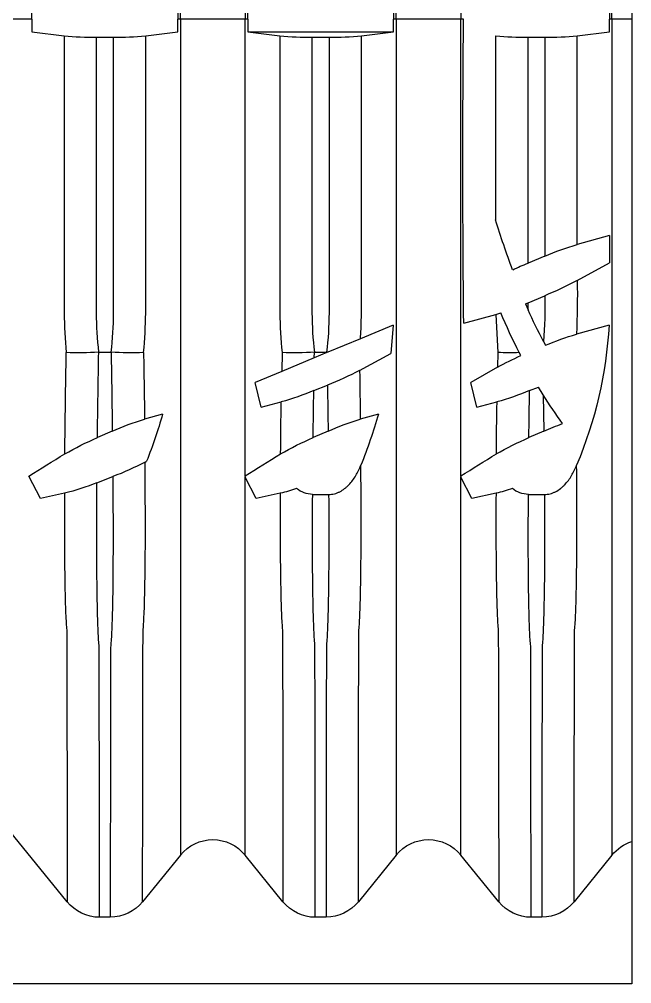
# Model space of a CAD drawing. Header units: millimetres. Extents: x -455371 to 117772, y -78417 to 116564.
# Drawn here: x -26079.5 to -25933, y 53543.6 to 53774 of the extents above; entities that cross this region are included whole.
import ezdxf

# ---------------------------------------------------------------- set-up
doc = ezdxf.new("R2010")
doc.units = ezdxf.units.MM
doc.layers.get('0').update_dxf_attribs({"color": 255})
doc.layers.add('BETON-STOP', color=141, linetype='Continuous')
doc.layers.add('quote', color=5, linetype='Continuous', lineweight=15)

# ---------------------------------------------------------------- blocks, each defined once
blk = doc.blocks.new('Bs H50 tacca 4')
at = {"layer": 'BETON-STOP'}
for p, q in [((19692.858, 10055.839), (19675.579, 10055.839)), ((19692.858, 10009.839), (19692.858, 10055.839)), ((19680.411, 10054.254), (19680.156, 10054.254)), ((19685.561, 10054.254), (19685.306, 10054.254)), ((19690.711, 10054.254), (19690.456, 10054.254)), ((19679.383, 10053.884), (19678.008, 10052.189)), ((19682.085, 10052.772), (19681.184, 10053.884)), ((19684.533, 10053.884), (19683.631, 10052.772)), ((19687.235, 10052.772), (19686.334, 10053.884)), ((19689.683, 10053.884), (19688.781, 10052.772)), ((19692.385, 10052.772), (19691.484, 10053.884)), ((19678.745, 10044.27), (19678.47, 10043.734)), ((19679.319, 10044.143), (19678.745, 10044.27)), ((19683.895, 10044.27), (19683.631, 10043.755)), ((19684.469, 10044.143), (19683.895, 10044.27)), ((19685.243, 10044.17), (19685.624, 10044.17)), ((19689.045, 10044.27), (19688.781, 10043.755)), ((19689.619, 10044.143), (19689.045, 10044.27)), ((19690.393, 10044.17), (19690.774, 10044.17)), ((19680.094, 10043.891), (19680.471, 10043.744)), ((19683.62, 10043.734), (19683.631, 10043.755)), ((19683.631, 10043.728), (19683.62, 10043.734)), ((19688.77, 10043.734), (19688.781, 10043.755)), ((19688.781, 10043.728), (19688.77, 10043.734)), ((19681.242, 10043.4), (19681.279, 10043.38)), ((19680.46, 10042.661), (19680.105, 10042.815)), ((19685.61, 10042.661), (19685.255, 10042.815)), ((19690.76, 10042.661), (19690.405, 10042.815)), ((19690.748, 10041.794), (19690.76, 10042.661)), ((19681.661, 10042.253), (19681.23, 10042.373)), ((19686.811, 10042.253), (19686.38, 10042.373)), ((19684.01, 10042.089), (19683.87, 10041.498)), ((19684.01, 10042.089), (19684.492, 10041.964)), ((19689.16, 10042.089), (19689.02, 10041.498)), ((19689.16, 10042.089), (19689.642, 10041.964)), ((19685.27, 10041.694), (19685.595, 10041.563)), ((19690.42, 10041.694), (19690.634, 10041.608)), ((19690.748, 10041.794), (19690.634, 10041.608)), ((19684.504, 10041.235), (19683.87, 10041.498)), ((19689.655, 10041.136), (19689.02, 10041.498)), ((19684.511, 10040.787), (19684.504, 10041.235)), ((19685.282, 10040.913), (19684.504, 10041.235)), ((19686.363, 10041.212), (19687.111, 10040.805)), ((19689.661, 10040.787), (19689.655, 10041.136)), ((19685.282, 10040.913), (19685.285, 10040.779)), ((19685.582, 10040.789), (19685.282, 10040.913)), ((19680.135, 10040.779), (19680.142, 10040.779)), ((19680.142, 10040.779), (19680.425, 10040.779)), ((19680.425, 10040.779), (19680.432, 10040.779)), ((19685.285, 10040.779), (19685.292, 10040.779)), ((19685.292, 10040.779), (19685.575, 10040.779)), ((19685.575, 10040.779), (19685.582, 10040.779)), ((19685.582, 10040.779), (19685.582, 10040.789)), ((19685.603, 10040.78), (19685.582, 10040.789)), ((19685.603, 10040.78), (19685.582, 10040.779)), ((19686.383, 10040.457), (19685.603, 10040.78)), ((19687.166, 10040.132), (19687.111, 10040.805)), ((19689.611, 10039.876), (19689.661, 10040.787)), ((19690.212, 10040.86), (19690.175, 10040.789)), ((19687.166, 10040.132), (19686.383, 10040.457)), ((19690.751, 10040.522), (19690.799, 10040.613)), ((19692.316, 10040.132), (19691.54, 10040.348)), ((19688.849, 10040.085), (19689.611, 10039.876)), ((19689.611, 10039.876), (19689.732, 10039.839)), ((19690.319, 10039.624), (19690.383, 10039.766)), ((19690.383, 10039.766), (19690.383, 10039.597)), ((19690.319, 10039.624), (19690.383, 10039.597)), ((19690.383, 10039.597), (19690.784, 10039.431)), ((19691.557, 10039.07), (19692.324, 10038.645)), ((19690.383, 10038.652), (19690.383, 10033.275)), ((19690.784, 10038.486), (19690.383, 10038.652)), ((19692.324, 10037.996), (19692.324, 10038.645)), ((19690.784, 10033.275), (19690.784, 10038.486)), ((19692.324, 10037.996), (19691.557, 10038.208)), ((19678.543, 10033.139), (19679.31, 10033.237)), ((19678.543, 10032.839), (19678.543, 10033.139)), ((19680.484, 10033.275), (19680.083, 10033.275)), ((19681.257, 10033.237), (19682.024, 10033.139)), ((19682.024, 10033.139), (19682.024, 10032.839)), ((19683.693, 10033.139), (19684.46, 10033.237)), ((19683.693, 10032.839), (19683.693, 10033.139)), ((19683.693, 10033.139), (19687.174, 10033.139)), ((19685.634, 10033.275), (19685.233, 10033.275)), ((19686.407, 10033.237), (19687.174, 10033.139)), ((19687.174, 10033.139), (19687.174, 10032.839)), ((19690.784, 10033.275), (19690.383, 10033.275)), ((19691.557, 10033.237), (19692.324, 10033.139)), ((19692.324, 10033.139), (19692.324, 10032.839)), ((19678.543, 10032.839), (19678.008, 10032.839)), ((19678.543, 10032.839), (19678.543, 10032.539)), ((19682.085, 10032.839), (19682.024, 10032.839)), ((19682.024, 10032.539), (19682.024, 10032.839)), ((19683.631, 10032.839), (19682.085, 10032.839)), ((19683.693, 10032.839), (19683.631, 10032.839)), ((19683.693, 10032.839), (19683.693, 10032.539)), ((19687.235, 10032.839), (19687.174, 10032.839)), ((19687.174, 10032.539), (19687.174, 10032.839)), ((19688.781, 10032.839), (19687.235, 10032.839)), ((19688.843, 10032.839), (19688.781, 10032.839)), ((19692.385, 10032.839), (19692.324, 10032.839)), ((19692.324, 10032.539), (19692.324, 10032.839)), ((19692.858, 10032.839), (19692.385, 10032.839))]:
    blk.add_line(p, q, dxfattribs=at)
for centre, radius, start, end in [((19680.157, 10053.259), 0.995, 90.0853, 141.0771), ((19680.409, 10053.258), 0.996, 38.931, 89.9066), ((19685.307, 10053.259), 0.995, 90.0853, 141.0771), ((19685.559, 10053.258), 0.996, 38.931, 89.9066), ((19690.457, 10053.259), 0.995, 90.0853, 141.0771), ((19690.709, 10053.258), 0.996, 38.931, 89.9066), ((19682.858, 10053.395), 0.992, 218.8507, 321.1493), ((19688.008, 10053.395), 0.992, 218.8507, 321.1493), ((19693.158, 10053.395), 0.992, 218.8507, 252.4043), ((19677.802, 10038.174), 6.159, 68.148, 75.7364), ((19683.423, 10039.817), 4.451, 71.1754, 76.4034), ((19685.256, 10043.537), 0.633, 91.2639, 128.8863), ((19688.573, 10039.817), 4.451, 71.1754, 76.4034), ((19690.406, 10043.537), 0.633, 91.2639, 128.8863), ((19698.453, 10075.039), 37.139, 237.4487, 239.0025), ((19677.832, 10036.81), 7.42, 62.6401, 69.1643), ((19703.713, 10075.219), 37.349, 237.473, 238.9994), ((19708.863, 10075.219), 37.349, 237.473, 238.9994), ((19674.405, 10038.676), 12.912, 16.0869, 21.8067), ((19682.218, 10039.553), 10.115, 3.2828, 22.796), ((20031.969, 10047.023), 352.663, 180.62038, 181.0131), ((19682.961, 10049.505), 7.274, 240.0223, 246.8784), ((19669.39, 10038.719), 12.77, 16.0673, 21.4049), ((19925.582, 10045.627), 241.117, 180.57577, 180.87046), ((19688.111, 10049.505), 7.274, 240.0223, 246.8784), ((19930.732, 10045.627), 241.117, 180.57577, 180.87046), ((19693.261, 10049.505), 7.274, 240.0223, 246.8784), ((20098.832, 10047.984), 418.759, 180.70721, 180.98586), ((20008.511, 10046.687), 323.28, 180.68628, 180.88504), ((20013.661, 10046.687), 323.28, 180.68628, 180.88504), ((19237.634, 10048.361), 442.863, 359.01905, 359.26254), ((19683.074, 10048.493), 6.392, 245.8601, 253.2339), ((19336.282, 10047.052), 349.356, 359.09979, 359.2798), ((19688.224, 10048.493), 6.392, 245.8601, 253.2339), ((19694.279, 10050.745), 8.817, 246.4812, 249.6136), ((19111.745, 10050.432), 569.543, 359.02971, 359.18931), ((19250.396, 10048.421), 436.026, 359.05265, 359.20533), ((19701.177, 10035.322), 12.274, 144.3188, 148.1761), ((19682.612, 10035.294), 6.93, 67.4443, 74.2569), ((19687.762, 10035.294), 6.93, 67.4443, 74.2569), ((19682.588, 10033.981), 8.157, 62.4371, 68.3733), ((19693.121, 10047.441), 7.195, 241.1997, 246.1501), ((19679.654, 10031.86), 8.932, 86.9126, 91.8782), ((19680.913, 10031.86), 8.932, 88.1218, 93.0874), ((19684.804, 10031.86), 8.932, 86.9126, 91.8782), ((19689.941, 10033.676), 7.116, 88.1178, 92.2569), ((19703.083, 10034.189), 14.498, 152.9216, 157.0622), ((19705.558, 10032.839), 16.682, 152.577, 155.463), ((19679.604, 10039.643), 11.182, 358.9164, 4.5085), ((19693.586, 10047.229), 7.179, 247.1514, 253.4401), ((19671.171, 10039.447), 20.389, 358.9401, 2.5327), ((20065.034, 10036.159), 376.206, 179.4021, 180.50569), ((19687.603, 10031.628), 8.426, 62.0178, 67.8232), ((19705.558, 10032.839), 16.65, 158.9776, 163.305), ((19694.484, 10048.562), 10.725, 245.3846, 247.52), ((19693.647, 10045.218), 7.315, 246.961, 253.3986), ((19680.019, 10026.768), 6.508, 89.4367, 96.2533), ((19680.536, 10026.53), 6.746, 83.8671, 90.4429), ((19685.169, 10026.768), 6.508, 89.4367, 96.2533), ((19685.686, 10026.53), 6.746, 83.8671, 90.4429), ((19690.319, 10026.768), 6.508, 89.4367, 96.2533), ((19690.836, 10026.53), 6.746, 83.8671, 90.4429)]:
    blk.add_arc(centre, radius, start, end, dxfattribs=at)
for points, knots in [([(19680.156, 10054.254), (19680.156, 10052.992), (19680.153, 10051.728), (19680.15, 10049.831), (19680.149, 10049.199), (19680.148, 10048.408), (19680.147, 10048.25), (19680.147, 10048.013), (19680.147, 10047.934), (19680.147, 10047.816), (19680.146, 10047.779), (19680.136, 10047.678), (19680.132, 10047.617), (19680.125, 10047.472), (19680.121, 10047.389), (19680.114, 10047.199), (19680.11, 10047.092), (19680.101, 10046.74), (19680.097, 10046.467), (19680.092, 10046.001), (19680.091, 10045.837), (19680.09, 10045.488), (19680.089, 10045.304), (19680.09, 10044.732), (19680.091, 10044.325), (19680.094, 10043.891)], [0, 0, 0, 0, 0.5, 0.5, 0.75, 0.75, 0.8125, 0.8125, 0.84375, 0.84375, 0.859375, 0.859375, 0.875, 0.875, 0.890625, 0.890625, 0.90625, 0.90625, 0.9375, 0.9375, 0.953125, 0.953125, 0.96875, 0.96875, 1, 1, 1, 1]), ([(19680.471, 10043.744), (19680.475, 10044.19), (19680.477, 10044.608), (19680.478, 10045.385), (19680.476, 10045.748), (19680.471, 10046.391), (19680.467, 10046.672), (19680.458, 10047.036), (19680.455, 10047.148), (19680.447, 10047.348), (19680.444, 10047.436), (19680.436, 10047.588), (19680.432, 10047.653), (19680.425, 10047.734), (19680.422, 10047.758), (19680.42, 10047.8), (19680.42, 10047.819), (19680.42, 10047.918), (19680.42, 10047.998), (19680.42, 10048.235), (19680.419, 10048.394), (19680.417, 10049.186), (19680.417, 10049.82), (19680.413, 10051.722), (19680.411, 10052.989), (19680.411, 10054.254)], [0, 0, 0, 0, 0.03125, 0.03125, 0.0625, 0.0625, 0.09375, 0.09375, 0.109375, 0.109375, 0.125, 0.125, 0.140625, 0.140625, 0.148437, 0.148437, 0.15625, 0.15625, 0.1875, 0.1875, 0.25, 0.25, 0.5, 0.5, 1, 1, 1, 1]), ([(19685.306, 10054.254), (19685.306, 10053.001), (19685.303, 10051.745), (19685.3, 10049.861), (19685.299, 10049.233), (19685.298, 10048.448), (19685.297, 10048.291), (19685.297, 10048.056), (19685.297, 10047.977), (19685.297, 10047.859), (19685.298, 10047.822), (19685.294, 10047.739), (19685.287, 10047.685), (19685.275, 10047.495), (19685.268, 10047.326), (19685.258, 10047.001), (19685.255, 10046.882), (19685.25, 10046.625), (19685.247, 10046.488), (19685.242, 10046.048), (19685.24, 10045.717), (19685.239, 10044.983), (19685.24, 10044.59), (19685.243, 10044.17)], [0, 0, 0, 0, 0.5, 0.5, 0.75, 0.75, 0.8125, 0.8125, 0.84375, 0.84375, 0.859375, 0.859375, 0.875, 0.875, 0.90625, 0.90625, 0.921875, 0.921875, 0.9375, 0.9375, 0.96875, 0.96875, 1, 1, 1, 1]), ([(19685.624, 10044.17), (19685.627, 10044.593), (19685.628, 10044.988), (19685.627, 10045.538), (19685.626, 10045.715), (19685.624, 10046.048), (19685.623, 10046.205), (19685.617, 10046.646), (19685.612, 10046.902), (19685.602, 10047.227), (19685.598, 10047.324), (19685.591, 10047.495), (19685.587, 10047.568), (19685.579, 10047.694), (19685.572, 10047.746), (19685.569, 10047.827), (19685.57, 10047.865), (19685.57, 10047.983), (19685.57, 10048.061), (19685.569, 10048.296), (19685.569, 10048.453), (19685.567, 10049.238), (19685.566, 10049.865), (19685.563, 10051.747), (19685.561, 10053.002), (19685.561, 10054.254)], [0, 0, 0, 0, 0.03125, 0.03125, 0.046875, 0.046875, 0.0625, 0.0625, 0.09375, 0.09375, 0.109375, 0.109375, 0.125, 0.125, 0.140625, 0.140625, 0.15625, 0.15625, 0.1875, 0.1875, 0.25, 0.25, 0.5, 0.5, 1, 1, 1, 1]), ([(19690.456, 10054.254), (19690.456, 10053.001), (19690.453, 10051.745), (19690.45, 10049.861), (19690.449, 10049.233), (19690.448, 10048.448), (19690.447, 10048.291), (19690.447, 10048.056), (19690.447, 10047.977), (19690.447, 10047.859), (19690.448, 10047.822), (19690.444, 10047.739), (19690.437, 10047.685), (19690.425, 10047.495), (19690.418, 10047.326), (19690.408, 10047.001), (19690.405, 10046.882), (19690.4, 10046.625), (19690.397, 10046.488), (19690.392, 10046.048), (19690.39, 10045.717), (19690.389, 10044.983), (19690.39, 10044.59), (19690.393, 10044.17)], [0, 0, 0, 0, 0.5, 0.5, 0.75, 0.75, 0.8125, 0.8125, 0.84375, 0.84375, 0.859375, 0.859375, 0.875, 0.875, 0.90625, 0.90625, 0.921875, 0.921875, 0.9375, 0.9375, 0.96875, 0.96875, 1, 1, 1, 1]), ([(19690.774, 10044.17), (19690.777, 10044.593), (19690.778, 10044.988), (19690.777, 10045.538), (19690.776, 10045.715), (19690.774, 10046.048), (19690.773, 10046.205), (19690.767, 10046.646), (19690.762, 10046.902), (19690.752, 10047.227), (19690.748, 10047.324), (19690.741, 10047.495), (19690.737, 10047.568), (19690.729, 10047.694), (19690.722, 10047.746), (19690.719, 10047.827), (19690.72, 10047.865), (19690.72, 10047.983), (19690.72, 10048.061), (19690.719, 10048.296), (19690.719, 10048.453), (19690.717, 10049.238), (19690.716, 10049.865), (19690.713, 10051.747), (19690.711, 10053.002), (19690.711, 10054.254)], [0, 0, 0, 0, 0.03125, 0.03125, 0.046875, 0.046875, 0.0625, 0.0625, 0.09375, 0.09375, 0.109375, 0.109375, 0.125, 0.125, 0.140625, 0.140625, 0.15625, 0.15625, 0.1875, 0.1875, 0.25, 0.25, 0.5, 0.5, 1, 1, 1, 1]), ([(19679.319, 10044.143), (19679.317, 10044.552), (19679.317, 10044.933), (19679.318, 10045.461), (19679.319, 10045.628), (19679.322, 10045.942), (19679.324, 10046.089), (19679.328, 10046.363), (19679.331, 10046.49), (19679.337, 10046.725), (19679.34, 10046.833), (19679.351, 10047.122), (19679.358, 10047.265), (19679.37, 10047.391), (19679.373, 10047.413), (19679.374, 10047.453), (19679.374, 10047.472), (19679.374, 10047.53), (19679.374, 10047.569), (19679.374, 10047.685), (19679.374, 10047.763), (19679.375, 10047.995), (19679.375, 10048.15), (19679.377, 10048.925), (19679.377, 10049.546), (19679.381, 10051.406), (19679.383, 10052.646), (19679.383, 10053.884)], [0, 0, 0, 0, 0.03125, 0.03125, 0.046875, 0.046875, 0.0625, 0.0625, 0.078125, 0.078125, 0.09375, 0.09375, 0.125, 0.125, 0.132813, 0.132813, 0.140625, 0.140625, 0.15625, 0.15625, 0.1875, 0.1875, 0.25, 0.25, 0.5, 0.5, 1, 1, 1, 1]), ([(19681.184, 10053.884), (19681.184, 10052.621), (19681.186, 10051.355), (19681.189, 10049.456), (19681.19, 10048.823), (19681.192, 10048.032), (19681.192, 10047.873), (19681.193, 10047.636), (19681.193, 10047.557), (19681.193, 10047.458), (19681.192, 10047.439), (19681.195, 10047.396), (19681.199, 10047.372), (19681.206, 10047.291), (19681.21, 10047.226), (19681.217, 10047.074), (19681.221, 10046.986), (19681.228, 10046.787), (19681.231, 10046.675), (19681.24, 10046.311), (19681.244, 10046.03), (19681.248, 10045.552), (19681.249, 10045.383), (19681.25, 10045.025), (19681.25, 10044.837), (19681.248, 10044.255), (19681.246, 10043.84), (19681.242, 10043.4)], [0, 0, 0, 0, 0.5, 0.5, 0.75, 0.75, 0.8125, 0.8125, 0.84375, 0.84375, 0.851563, 0.851563, 0.859375, 0.859375, 0.875, 0.875, 0.890625, 0.890625, 0.90625, 0.90625, 0.9375, 0.9375, 0.953125, 0.953125, 0.96875, 0.96875, 1, 1, 1, 1]), ([(19684.469, 10044.143), (19684.467, 10044.552), (19684.467, 10044.933), (19684.468, 10045.461), (19684.469, 10045.628), (19684.472, 10045.942), (19684.474, 10046.089), (19684.478, 10046.363), (19684.481, 10046.49), (19684.487, 10046.725), (19684.49, 10046.833), (19684.501, 10047.122), (19684.508, 10047.265), (19684.52, 10047.391), (19684.523, 10047.413), (19684.524, 10047.453), (19684.524, 10047.472), (19684.524, 10047.53), (19684.524, 10047.569), (19684.524, 10047.685), (19684.524, 10047.763), (19684.525, 10047.995), (19684.525, 10048.15), (19684.527, 10048.925), (19684.527, 10049.546), (19684.531, 10051.406), (19684.533, 10052.646), (19684.533, 10053.884)], [0, 0, 0, 0, 0.03125, 0.03125, 0.046875, 0.046875, 0.0625, 0.0625, 0.078125, 0.078125, 0.09375, 0.09375, 0.125, 0.125, 0.132812, 0.132812, 0.140625, 0.140625, 0.15625, 0.15625, 0.1875, 0.1875, 0.25, 0.25, 0.5, 0.5, 1, 1, 1, 1]), ([(19686.334, 10053.884), (19686.334, 10052.623), (19686.336, 10051.359), (19686.339, 10049.464), (19686.34, 10048.832), (19686.342, 10048.042), (19686.342, 10047.884), (19686.343, 10047.647), (19686.343, 10047.568), (19686.343, 10047.469), (19686.343, 10047.45), (19686.344, 10047.409), (19686.347, 10047.386), (19686.355, 10047.308), (19686.359, 10047.246), (19686.366, 10047.098), (19686.37, 10047.012), (19686.377, 10046.819), (19686.38, 10046.709), (19686.389, 10046.352), (19686.393, 10046.075), (19686.397, 10045.603), (19686.398, 10045.436), (19686.399, 10045.084), (19686.4, 10044.897), (19686.399, 10044.32), (19686.397, 10043.909), (19686.393, 10043.472)], [0, 0, 0, 0, 0.5, 0.5, 0.75, 0.75, 0.8125, 0.8125, 0.84375, 0.84375, 0.851563, 0.851563, 0.859375, 0.859375, 0.875, 0.875, 0.890625, 0.890625, 0.90625, 0.90625, 0.9375, 0.9375, 0.953125, 0.953125, 0.96875, 0.96875, 1, 1, 1, 1]), ([(19689.619, 10044.143), (19689.617, 10044.552), (19689.617, 10044.933), (19689.618, 10045.461), (19689.619, 10045.628), (19689.622, 10045.942), (19689.624, 10046.089), (19689.628, 10046.363), (19689.631, 10046.49), (19689.637, 10046.725), (19689.64, 10046.833), (19689.651, 10047.122), (19689.658, 10047.265), (19689.67, 10047.391), (19689.673, 10047.413), (19689.674, 10047.453), (19689.674, 10047.472), (19689.674, 10047.53), (19689.674, 10047.569), (19689.674, 10047.685), (19689.674, 10047.763), (19689.675, 10047.995), (19689.675, 10048.15), (19689.677, 10048.925), (19689.677, 10049.546), (19689.681, 10051.406), (19689.683, 10052.646), (19689.683, 10053.884)], [0, 0, 0, 0, 0.03125, 0.03125, 0.046875, 0.046875, 0.0625, 0.0625, 0.078125, 0.078125, 0.09375, 0.09375, 0.125, 0.125, 0.132813, 0.132813, 0.140625, 0.140625, 0.15625, 0.15625, 0.1875, 0.1875, 0.25, 0.25, 0.5, 0.5, 1, 1, 1, 1]), ([(19691.484, 10053.884), (19691.484, 10052.623), (19691.486, 10051.359), (19691.489, 10049.464), (19691.49, 10048.832), (19691.492, 10048.042), (19691.492, 10047.884), (19691.493, 10047.647), (19691.493, 10047.568), (19691.493, 10047.469), (19691.493, 10047.45), (19691.494, 10047.409), (19691.497, 10047.386), (19691.505, 10047.308), (19691.509, 10047.246), (19691.516, 10047.098), (19691.52, 10047.012), (19691.527, 10046.819), (19691.53, 10046.709), (19691.539, 10046.352), (19691.543, 10046.075), (19691.547, 10045.603), (19691.548, 10045.436), (19691.549, 10045.084), (19691.55, 10044.897), (19691.549, 10044.32), (19691.547, 10043.909), (19691.543, 10043.472)], [0, 0, 0, 0, 0.5, 0.5, 0.75, 0.75, 0.8125, 0.8125, 0.84375, 0.84375, 0.851562, 0.851562, 0.859375, 0.859375, 0.875, 0.875, 0.890625, 0.890625, 0.90625, 0.90625, 0.9375, 0.9375, 0.953125, 0.953125, 0.96875, 0.96875, 1, 1, 1, 1]), ([(19682.085, 10032.839), (19682.085, 10034.04), (19682.085, 10035.241), (19682.085, 10037.042), (19682.085, 10037.643), (19682.085, 10038.544), (19682.085, 10038.844), (19682.085, 10039.294), (19682.085, 10039.444), (19682.085, 10039.745), (19682.085, 10039.895), (19682.086, 10040.345), (19682.086, 10040.645), (19682.086, 10041.244), (19682.086, 10041.538), (19682.086, 10042.11), (19682.086, 10042.388), (19682.086, 10042.932), (19682.086, 10043.198), (19682.086, 10043.952), (19682.086, 10044.404), (19682.086, 10045.199), (19682.086, 10045.526), (19682.086, 10045.911), (19682.086, 10046.021), (19682.086, 10046.2), (19682.085, 10046.27), (19682.085, 10046.369), (19682.085, 10046.413), (19682.085, 10046.507), (19682.085, 10046.554), (19682.085, 10046.788), (19682.085, 10046.974), (19682.085, 10047.535), (19682.085, 10047.909), (19682.085, 10049.78), (19682.085, 10051.276), (19682.085, 10052.772)], [0, 0, 0, 0, 0.0625, 0.0625, 0.09375, 0.09375, 0.109375, 0.109375, 0.117188, 0.117188, 0.125, 0.125, 0.140625, 0.140625, 0.15625, 0.15625, 0.171875, 0.171875, 0.1875, 0.1875, 0.21875, 0.21875, 0.25, 0.25, 0.265625, 0.265625, 0.28125, 0.28125, 0.296875, 0.296875, 0.3125, 0.3125, 0.375, 0.375, 0.5, 0.5, 1, 1, 1, 1]), ([(19683.631, 10052.772), (19683.631, 10051.565), (19683.631, 10050.357), (19683.631, 10048.546), (19683.631, 10047.942), (19683.631, 10047.036), (19683.631, 10046.735), (19683.631, 10046.395), (19683.631, 10046.359), (19683.631, 10046.279), (19683.631, 10046.225), (19683.631, 10046.027), (19683.631, 10045.848), (19683.63, 10045.395), (19683.63, 10045.117), (19683.631, 10044.492), (19683.631, 10044.143), (19683.631, 10043.755)], [0, 0, 0, 0, 0.5, 0.5, 0.75, 0.75, 0.875, 0.875, 0.890625, 0.890625, 0.90625, 0.90625, 0.9375, 0.9375, 0.96875, 0.96875, 1, 1, 1, 1]), ([(19687.235, 10032.839), (19687.235, 10034.04), (19687.235, 10035.241), (19687.235, 10037.042), (19687.235, 10037.643), (19687.235, 10038.544), (19687.235, 10038.844), (19687.235, 10039.294), (19687.235, 10039.444), (19687.235, 10039.745), (19687.235, 10039.895), (19687.236, 10040.345), (19687.236, 10040.645), (19687.236, 10041.244), (19687.236, 10041.538), (19687.236, 10042.11), (19687.236, 10042.388), (19687.236, 10042.932), (19687.236, 10043.198), (19687.236, 10043.952), (19687.236, 10044.404), (19687.236, 10045.199), (19687.236, 10045.526), (19687.236, 10045.911), (19687.236, 10046.021), (19687.236, 10046.2), (19687.235, 10046.27), (19687.235, 10046.369), (19687.235, 10046.413), (19687.235, 10046.507), (19687.235, 10046.554), (19687.235, 10046.788), (19687.235, 10046.974), (19687.235, 10047.535), (19687.235, 10047.909), (19687.235, 10049.78), (19687.235, 10051.276), (19687.235, 10052.772)], [0, 0, 0, 0, 0.0625, 0.0625, 0.09375, 0.09375, 0.109375, 0.109375, 0.117187, 0.117187, 0.125, 0.125, 0.140625, 0.140625, 0.15625, 0.15625, 0.171875, 0.171875, 0.1875, 0.1875, 0.21875, 0.21875, 0.25, 0.25, 0.265625, 0.265625, 0.28125, 0.28125, 0.296875, 0.296875, 0.3125, 0.3125, 0.375, 0.375, 0.5, 0.5, 1, 1, 1, 1]), ([(19688.781, 10052.772), (19688.781, 10051.565), (19688.781, 10050.357), (19688.781, 10048.546), (19688.781, 10047.942), (19688.781, 10047.036), (19688.781, 10046.735), (19688.781, 10046.395), (19688.781, 10046.359), (19688.781, 10046.279), (19688.781, 10046.225), (19688.781, 10046.027), (19688.781, 10045.848), (19688.78, 10045.395), (19688.78, 10045.117), (19688.781, 10044.492), (19688.781, 10044.143), (19688.781, 10043.755)], [0, 0, 0, 0, 0.5, 0.5, 0.75, 0.75, 0.875, 0.875, 0.890625, 0.890625, 0.90625, 0.90625, 0.9375, 0.9375, 0.96875, 0.96875, 1, 1, 1, 1]), ([(19692.385, 10032.839), (19692.385, 10034.04), (19692.385, 10035.241), (19692.385, 10037.042), (19692.385, 10037.643), (19692.385, 10038.544), (19692.385, 10038.844), (19692.385, 10039.294), (19692.385, 10039.444), (19692.385, 10039.745), (19692.385, 10039.895), (19692.386, 10040.345), (19692.386, 10040.645), (19692.386, 10041.244), (19692.386, 10041.538), (19692.386, 10042.11), (19692.386, 10042.388), (19692.386, 10042.932), (19692.386, 10043.198), (19692.386, 10043.952), (19692.386, 10044.404), (19692.386, 10045.199), (19692.386, 10045.526), (19692.386, 10045.911), (19692.386, 10046.021), (19692.386, 10046.2), (19692.385, 10046.27), (19692.385, 10046.369), (19692.385, 10046.413), (19692.385, 10046.507), (19692.385, 10046.554), (19692.385, 10046.788), (19692.385, 10046.974), (19692.385, 10047.535), (19692.385, 10047.909), (19692.385, 10049.78), (19692.385, 10051.276), (19692.385, 10052.772)], [0, 0, 0, 0, 0.0625, 0.0625, 0.09375, 0.09375, 0.109375, 0.109375, 0.117188, 0.117188, 0.125, 0.125, 0.140625, 0.140625, 0.15625, 0.15625, 0.171875, 0.171875, 0.1875, 0.1875, 0.21875, 0.21875, 0.25, 0.25, 0.265625, 0.265625, 0.28125, 0.28125, 0.296875, 0.296875, 0.3125, 0.3125, 0.375, 0.375, 0.5, 0.5, 1, 1, 1, 1]), ([(19685.624, 10044.17), (19685.671, 10044.17), (19685.716, 10044.164), (19685.782, 10044.148), (19685.804, 10044.141), (19685.847, 10044.125), (19685.869, 10044.115), (19685.93, 10044.084), (19685.969, 10044.059), (19686.024, 10044.018), (19686.041, 10044.003), (19686.076, 10043.972), (19686.092, 10043.956), (19686.171, 10043.873), (19686.225, 10043.799), (19686.319, 10043.641), (19686.359, 10043.558), (19686.393, 10043.472)], [0, 0, 0, 0, 0.125, 0.125, 0.1875, 0.1875, 0.25, 0.25, 0.375, 0.375, 0.4375, 0.4375, 0.5, 0.5, 0.75, 0.75, 1, 1, 1, 1]), ([(19690.774, 10044.17), (19690.821, 10044.17), (19690.866, 10044.164), (19690.932, 10044.148), (19690.954, 10044.141), (19690.997, 10044.125), (19691.019, 10044.115), (19691.08, 10044.084), (19691.119, 10044.059), (19691.174, 10044.018), (19691.191, 10044.003), (19691.226, 10043.972), (19691.242, 10043.956), (19691.321, 10043.873), (19691.375, 10043.799), (19691.469, 10043.641), (19691.509, 10043.558), (19691.543, 10043.472)], [0, 0, 0, 0, 0.125, 0.125, 0.1875, 0.1875, 0.25, 0.25, 0.375, 0.375, 0.4375, 0.4375, 0.5, 0.5, 0.75, 0.75, 1, 1, 1, 1]), ([(19683.631, 10043.728), (19683.631, 10043.351), (19683.631, 10042.952), (19683.63, 10042.322), (19683.63, 10042.106), (19683.63, 10041.663), (19683.63, 10041.437), (19683.631, 10040.758), (19683.631, 10040.298), (19683.631, 10039.6), (19683.631, 10039.367), (19683.631, 10038.9), (19683.631, 10038.667), (19683.631, 10036.569), (19683.631, 10034.704), (19683.631, 10032.839)], [0, 0, 0, 0, 0.125, 0.125, 0.1875, 0.1875, 0.25, 0.25, 0.375, 0.375, 0.4375, 0.4375, 0.5, 0.5, 1, 1, 1, 1]), ([(19688.781, 10043.728), (19688.781, 10043.351), (19688.781, 10042.952), (19688.78, 10042.322), (19688.78, 10042.106), (19688.78, 10041.663), (19688.78, 10041.437), (19688.781, 10040.758), (19688.781, 10040.298), (19688.781, 10039.6), (19688.781, 10039.367), (19688.781, 10038.9), (19688.781, 10038.667), (19688.781, 10036.569), (19688.781, 10034.704), (19688.781, 10032.839)], [0, 0, 0, 0, 0.125, 0.125, 0.1875, 0.1875, 0.25, 0.25, 0.375, 0.375, 0.4375, 0.4375, 0.5, 0.5, 1, 1, 1, 1]), ([(19679.31, 10033.237), (19679.31, 10034.495), (19679.31, 10035.754), (19679.31, 10037.641), (19679.31, 10038.271), (19679.31, 10039.057), (19679.31, 10039.214), (19679.31, 10039.45), (19679.31, 10039.529), (19679.31, 10039.686), (19679.31, 10039.765), (19679.313, 10040.158), (19679.33, 10040.473), (19679.361, 10040.787)], [0, 0, 0, 0, 0.5, 0.5, 0.75, 0.75, 0.8125, 0.8125, 0.84375, 0.84375, 0.875, 0.875, 1, 1, 1, 1]), ([(19680.142, 10040.779), (19680.105, 10040.466), (19680.086, 10040.154), (19680.083, 10039.763), (19680.083, 10039.685), (19680.083, 10039.529), (19680.083, 10039.45), (19680.083, 10039.216), (19680.083, 10039.06), (19680.083, 10038.278), (19680.083, 10037.653), (19680.083, 10035.777), (19680.083, 10034.526), (19680.083, 10033.275)], [0, 0, 0, 0, 0.125, 0.125, 0.15625, 0.15625, 0.1875, 0.1875, 0.25, 0.25, 0.5, 0.5, 1, 1, 1, 1]), ([(19680.484, 10033.275), (19680.484, 10034.526), (19680.484, 10035.777), (19680.484, 10037.653), (19680.484, 10038.278), (19680.484, 10039.06), (19680.484, 10039.216), (19680.484, 10039.45), (19680.484, 10039.529), (19680.484, 10039.685), (19680.484, 10039.763), (19680.481, 10040.154), (19680.461, 10040.466), (19680.425, 10040.779)], [0, 0, 0, 0, 0.5, 0.5, 0.75, 0.75, 0.8125, 0.8125, 0.84375, 0.84375, 0.875, 0.875, 1, 1, 1, 1]), ([(19681.206, 10040.787), (19681.237, 10040.473), (19681.254, 10040.159), (19681.257, 10039.766), (19681.257, 10039.687), (19681.256, 10039.53), (19681.257, 10039.451), (19681.257, 10039.215), (19681.257, 10039.058), (19681.257, 10038.271), (19681.256, 10037.642), (19681.257, 10035.754), (19681.257, 10034.496), (19681.257, 10033.237)], [0, 0, 0, 0, 0.125, 0.125, 0.15625, 0.15625, 0.1875, 0.1875, 0.25, 0.25, 0.5, 0.5, 1, 1, 1, 1]), ([(19684.46, 10033.237), (19684.46, 10034.495), (19684.46, 10035.754), (19684.46, 10037.641), (19684.46, 10038.271), (19684.46, 10039.057), (19684.46, 10039.214), (19684.46, 10039.45), (19684.46, 10039.529), (19684.46, 10039.686), (19684.46, 10039.765), (19684.463, 10040.158), (19684.48, 10040.473), (19684.511, 10040.787)], [0, 0, 0, 0, 0.5, 0.5, 0.75, 0.75, 0.8125, 0.8125, 0.84375, 0.84375, 0.875, 0.875, 1, 1, 1, 1]), ([(19685.292, 10040.779), (19685.255, 10040.466), (19685.236, 10040.154), (19685.233, 10039.763), (19685.233, 10039.685), (19685.233, 10039.529), (19685.233, 10039.45), (19685.233, 10039.216), (19685.233, 10039.06), (19685.233, 10038.278), (19685.233, 10037.653), (19685.233, 10035.777), (19685.233, 10034.526), (19685.233, 10033.275)], [0, 0, 0, 0, 0.125, 0.125, 0.15625, 0.15625, 0.1875, 0.1875, 0.25, 0.25, 0.5, 0.5, 1, 1, 1, 1]), ([(19685.634, 10033.275), (19685.634, 10034.526), (19685.634, 10035.777), (19685.634, 10037.653), (19685.634, 10038.278), (19685.634, 10039.06), (19685.634, 10039.216), (19685.634, 10039.45), (19685.634, 10039.529), (19685.634, 10039.685), (19685.634, 10039.763), (19685.631, 10040.154), (19685.611, 10040.466), (19685.575, 10040.779)], [0, 0, 0, 0, 0.5, 0.5, 0.75, 0.75, 0.8125, 0.8125, 0.84375, 0.84375, 0.875, 0.875, 1, 1, 1, 1]), ([(19686.383, 10040.457), (19686.394, 10040.306), (19686.4, 10040.156), (19686.406, 10039.931), (19686.406, 10039.856), (19686.407, 10039.705), (19686.406, 10039.63), (19686.406, 10039.254), (19686.407, 10038.953), (19686.406, 10038.051), (19686.406, 10037.449), (19686.407, 10035.644), (19686.407, 10034.44), (19686.407, 10033.237)], [0, 0, 0, 0, 0.0625, 0.0625, 0.09375, 0.09375, 0.125, 0.125, 0.25, 0.25, 0.5, 0.5, 1, 1, 1, 1]), ([(19682.085, 10032.839), (19682.085, 10031.638), (19682.085, 10030.437), (19682.085, 10028.635), (19682.085, 10028.035), (19682.085, 10027.134), (19682.085, 10026.834), (19682.085, 10026.383), (19682.085, 10026.233), (19682.085, 10025.933), (19682.085, 10025.783), (19682.086, 10025.333), (19682.086, 10025.033), (19682.086, 10024.434), (19682.086, 10024.14), (19682.086, 10023.568), (19682.086, 10023.289), (19682.086, 10022.746), (19682.086, 10022.48), (19682.086, 10021.725), (19682.086, 10021.274), (19682.086, 10020.478), (19682.086, 10020.151), (19682.086, 10019.767), (19682.086, 10019.656), (19682.086, 10019.477), (19682.085, 10019.408), (19682.085, 10019.309), (19682.085, 10019.264), (19682.085, 10019.171), (19682.085, 10019.124), (19682.085, 10018.89), (19682.085, 10018.703), (19682.085, 10018.143), (19682.085, 10017.768), (19682.085, 10015.897), (19682.085, 10014.402), (19682.085, 10012.905)], [0, 0, 0, 0, 0.0625, 0.0625, 0.09375, 0.09375, 0.109375, 0.109375, 0.117188, 0.117188, 0.125, 0.125, 0.140625, 0.140625, 0.15625, 0.15625, 0.171875, 0.171875, 0.1875, 0.1875, 0.21875, 0.21875, 0.25, 0.25, 0.265625, 0.265625, 0.28125, 0.28125, 0.296875, 0.296875, 0.3125, 0.3125, 0.375, 0.375, 0.5, 0.5, 1, 1, 1, 1]), ([(19683.631, 10021.95), (19683.631, 10022.326), (19683.631, 10022.725), (19683.63, 10023.356), (19683.63, 10023.572), (19683.63, 10024.015), (19683.63, 10024.241), (19683.631, 10024.92), (19683.631, 10025.379), (19683.631, 10026.078), (19683.631, 10026.311), (19683.631, 10026.777), (19683.631, 10027.011), (19683.631, 10029.109), (19683.631, 10030.974), (19683.631, 10032.839)], [0, 0, 0, 0, 0.125, 0.125, 0.1875, 0.1875, 0.25, 0.25, 0.375, 0.375, 0.4375, 0.4375, 0.5, 0.5, 1, 1, 1, 1]), ([(19687.235, 10032.839), (19687.235, 10031.638), (19687.235, 10030.437), (19687.235, 10028.635), (19687.235, 10028.035), (19687.235, 10027.134), (19687.235, 10026.834), (19687.235, 10026.383), (19687.235, 10026.233), (19687.235, 10025.933), (19687.235, 10025.783), (19687.236, 10025.333), (19687.236, 10025.033), (19687.236, 10024.434), (19687.236, 10024.14), (19687.236, 10023.568), (19687.236, 10023.289), (19687.236, 10022.746), (19687.236, 10022.48), (19687.236, 10021.725), (19687.236, 10021.274), (19687.236, 10020.478), (19687.236, 10020.151), (19687.236, 10019.767), (19687.236, 10019.656), (19687.236, 10019.477), (19687.235, 10019.408), (19687.235, 10019.309), (19687.235, 10019.264), (19687.235, 10019.171), (19687.235, 10019.124), (19687.235, 10018.89), (19687.235, 10018.703), (19687.235, 10018.143), (19687.235, 10017.768), (19687.235, 10015.897), (19687.235, 10014.402), (19687.235, 10012.905)], [0, 0, 0, 0, 0.0625, 0.0625, 0.09375, 0.09375, 0.109375, 0.109375, 0.117187, 0.117187, 0.125, 0.125, 0.140625, 0.140625, 0.15625, 0.15625, 0.171875, 0.171875, 0.1875, 0.1875, 0.21875, 0.21875, 0.25, 0.25, 0.265625, 0.265625, 0.28125, 0.28125, 0.296875, 0.296875, 0.3125, 0.3125, 0.375, 0.375, 0.5, 0.5, 1, 1, 1, 1]), ([(19688.781, 10021.95), (19688.781, 10022.326), (19688.781, 10022.725), (19688.78, 10023.356), (19688.78, 10023.572), (19688.78, 10024.015), (19688.78, 10024.241), (19688.781, 10024.92), (19688.781, 10025.379), (19688.781, 10026.078), (19688.781, 10026.311), (19688.781, 10026.777), (19688.781, 10027.011), (19688.781, 10029.109), (19688.781, 10030.974), (19688.781, 10032.839)], [0, 0, 0, 0, 0.125, 0.125, 0.1875, 0.1875, 0.25, 0.25, 0.375, 0.375, 0.4375, 0.4375, 0.5, 0.5, 1, 1, 1, 1]), ([(19692.385, 10032.839), (19692.385, 10031.638), (19692.385, 10030.437), (19692.385, 10028.635), (19692.385, 10028.035), (19692.385, 10027.134), (19692.385, 10026.834), (19692.385, 10026.383), (19692.385, 10026.233), (19692.385, 10025.933), (19692.385, 10025.783), (19692.386, 10025.333), (19692.386, 10025.033), (19692.386, 10024.434), (19692.386, 10024.14), (19692.386, 10023.568), (19692.386, 10023.289), (19692.386, 10022.746), (19692.386, 10022.48), (19692.386, 10021.725), (19692.386, 10021.274), (19692.386, 10020.478), (19692.386, 10020.151), (19692.386, 10019.767), (19692.386, 10019.656), (19692.386, 10019.477), (19692.385, 10019.408), (19692.385, 10019.309), (19692.385, 10019.264), (19692.385, 10019.171), (19692.385, 10019.124), (19692.385, 10018.89), (19692.385, 10018.703), (19692.385, 10018.143), (19692.385, 10017.768), (19692.385, 10015.897), (19692.385, 10014.402), (19692.385, 10012.905)], [0, 0, 0, 0, 0.0625, 0.0625, 0.09375, 0.09375, 0.109375, 0.109375, 0.117188, 0.117188, 0.125, 0.125, 0.140625, 0.140625, 0.15625, 0.15625, 0.171875, 0.171875, 0.1875, 0.1875, 0.21875, 0.21875, 0.25, 0.25, 0.265625, 0.265625, 0.28125, 0.28125, 0.296875, 0.296875, 0.3125, 0.3125, 0.375, 0.375, 0.5, 0.5, 1, 1, 1, 1])]:
    blk.add_open_spline(points, degree=3, knots=knots, dxfattribs=at)
for points in [[(19691.557, 10038.208), (19691.556, 10036.551), (19691.557, 10034.894), (19691.557, 10033.237)], [(19689.61, 10033.237), (19689.61, 10034.699), (19689.61, 10036.16), (19689.61, 10037.622)]]:
    blk.add_open_spline(points, degree=3, dxfattribs=at)
blk = doc.blocks.new('*U2191')
at = {"xscale": 10.01836209701863, "yscale": 10.01836209701863, "zscale": 10.01836209701863}
blk.add_blockref('Bs H50 tacca 4', (-197188.5, -100791.62), dxfattribs=at)
blk = doc.blocks.new('*U2192')
at = {"layer": 'quote', "color": 0, "linetype": 'ByBlock', "lineweight": -2, "transparency": 16777216}
blk.add_blockref('*U2191', (2690, 1345), dxfattribs=at)

msp = doc.modelspace()

# ---------------------------------------------------------------- block references
at = {"layer": 'quote', "xscale": -1, "rotation": 180}
msp.add_blockref('*U2192', (-28724.69, 54840), dxfattribs=at)

doc.saveas('drawing.dxf')
